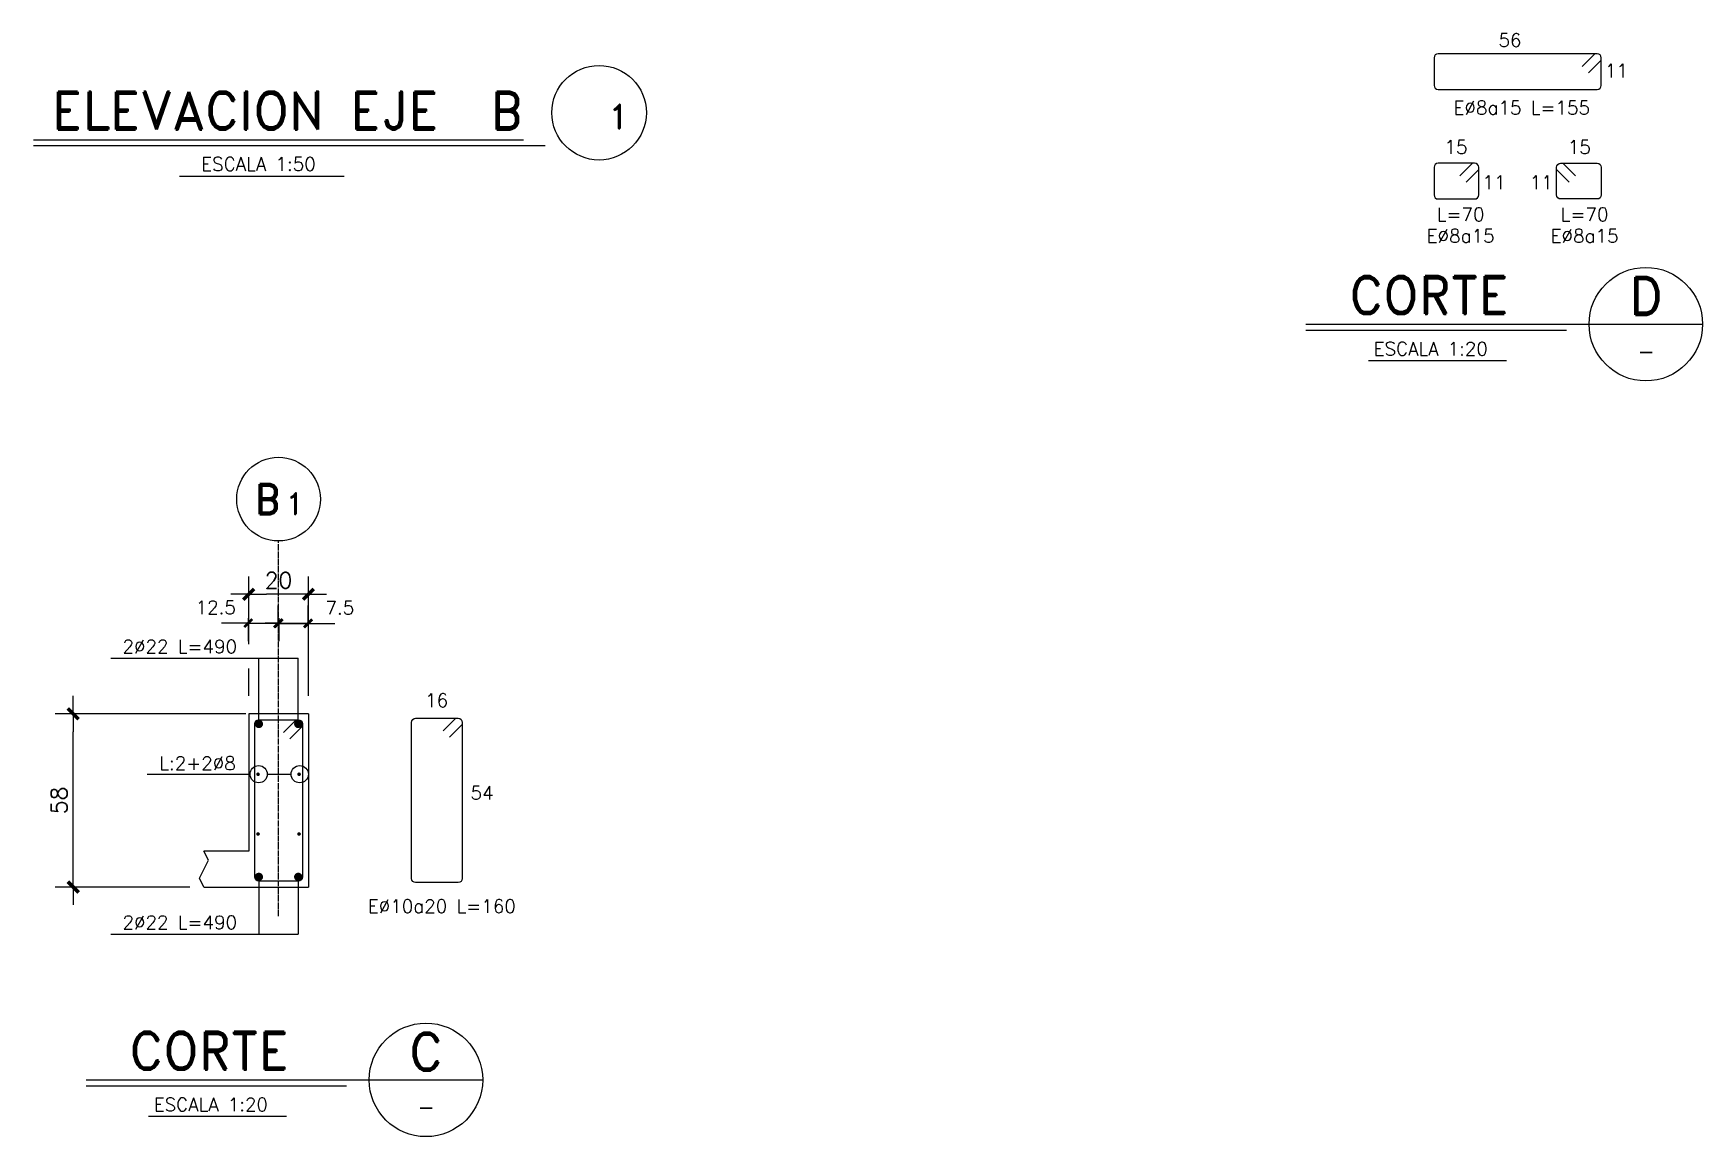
# Model space of a CAD drawing. Header units: millimetres. Extents: x 7459 to 12214, y -1151 to 2331.
# Drawn here: x 10482 to 11879, y -972 to -49 of the extents above; entities that cross this region are included whole.
import ezdxf
from ezdxf.enums import TextEntityAlignment as Align

# ---------------------------------------------------------------- set-up
doc = ezdxf.new("R2010")
doc.units = ezdxf.units.MM
doc.header["$LTSCALE"] = 0.5
doc.linetypes.add('EJES', pattern=[12.5, 10, -1, 0.5, -1])
for name, color, linetype in [('A-LINEA 015', 6, 'Continuous'), ('CONTORNOS', 3, 'Continuous'), ('CORTES', 5, 'Continuous')]:
    doc.layers.add(name, color=color, linetype=linetype)
doc.styles.add('ROMAND', font='romand')
doc.styles.add('ROMANS', font='romans')
doc.styles.add('ROMANS0', font='romans.shx')
doc.styles.add('SIETE50', font='ROMAND.SHX', dxfattribs={"height": 31.5})
doc.dimstyles.new('ING-50', dxfattribs={"dimscale": 5, "dimtxt": 2.25, "dimasz": 2.25, "dimexe": 3, "dimexo": 0, "dimgap": 1.5, "dimtad": 1, "dimdec": 1, "dimzin": 12, "dimdsep": 46, "dimtxsty": 'ROMANS', "dimblk1": 'TICK1', "dimblk2": 'TICK1', "dimsah": 1, "dimcen": 0.09, "dimclrd": 2, "dimclre": 1, "dimclrt": 3, "dimadec": 1, "dimazin": 3, "dimtfac": 1, "dimtdec": 1, "dimtix": 1, "dimtmove": 2, "dimatfit": 3, "dimfxl": 3, "dimtolj": 1, "dimtzin": 12, "dimarcsym": 0})
doc.dimstyles.new('ING20', dxfattribs={"dimscale": 50, "dimtxt": 0.27, "dimasz": 0.3, "dimexe": 0.3, "dimexo": 1, "dimgap": 0.1, "dimtad": 1, "dimlfac": 0.4, "dimzin": 12, "dimdsep": 46, "dimtxsty": 'ROMANS', "dimblk1": 'TICK1', "dimblk2": 'TICK1', "dimsah": 1, "dimcen": 0.09, "dimse1": 1, "dimse2": 1, "dimclrd": 2, "dimclre": 1, "dimclrt": 3, "dimadec": 0, "dimazin": 0, "dimtfac": 1, "dimtix": 1, "dimtmove": 2, "dimatfit": 3, "dimldrblk": 'TICK1', "dimfxl": 1, "dimtolj": 1, "dimtzin": 12, "dimarcsym": 0})

# ---------------------------------------------------------------- blocks, each defined once
blk = doc.blocks.new('t-corte')
at = {"color": 6}
for p, q in [((-169.7, -4.9), (162.3, -4.9)), ((-169.7, -9.9), (48.3, -9.9))]:
    blk.add_line(p, q, dxfattribs=at)
at = {"color": 3}
blk.add_line((-117.3, -35.3), (-1.8, -35.3), dxfattribs=at)
blk.add_circle((114.8, -4.9), 47.5, dxfattribs=at)
at = {"color": 6, "style": 'SIETE50'}
blk.add_text('CORTE', height=31.5, dxfattribs=at).set_placement((-133.4, 3.7))
blk.add_attdef('A', text='', height=31.5, dxfattribs=at).set_placement((114.9, 18.7), align=Align.MIDDLE_CENTER)
at = {"color": 3, "style": 'ROMANS'}
blk.add_attdef('ESCALA', (-113, -31.1), '', height=11.2, dxfattribs=at)
blk.add_attdef('-', text='', height=13, dxfattribs=at).set_placement((115, -27.7), align=Align.MIDDLE)
blk = doc.blocks.new('TICK1')
at = {"color": 2}
for points in [[(0, 0), (-1, 0)], [(0, 0), (1, 0)]]:
    blk.add_lwpolyline(points, dxfattribs=at)
at = {"color": 2, "const_width": 0.2}
blk.add_lwpolyline([(-0.3, -0.3), (0.3, 0.3)], dxfattribs=at)
blk = doc.blocks.new('*D66')
at = {"layer": 'CORTES', "color": 2, "lineweight": -2}
blk.add_line((10697.4, -518.5), (10677.4, -518.5), dxfattribs=at)
at = {"layer": 'Defpoints', "color": 0}
for p in [(10662.4, -518.5), (10662.4, -518.5), (10712.4, -518.5)]:
    blk.add_point(p, dxfattribs=at)
at = {"layer": 'CORTES', "color": 2, "lineweight": -2, "xscale": 15, "yscale": 15, "zscale": 15, "rotation": 180}
blk.add_blockref('TICK1', (10662.4, -518.5), dxfattribs=at)
at = {"layer": 'CORTES', "color": 2, "lineweight": -2, "xscale": 15, "yscale": 15, "zscale": 15}
blk.add_blockref('TICK1', (10712.4, -518.5), dxfattribs=at)
at = {"layer": 'CORTES', "color": 3, "insert": (10687.4, -506.8), "char_height": 13.5, "attachment_point": 5, "style": 'ROMANS'}
blk.add_mtext('\\A1;20', dxfattribs=at)
blk = doc.blocks.new('*D67')
at = {"layer": 'CORTES', "color": 2, "lineweight": -2}
blk.add_line((10515.5, -748.5), (10515.5, -633.5), dxfattribs=at)
at = {"layer": 'Defpoints', "color": 0}
for p in [(10515.5, -618.5), (10515.5, -618.5), (10515.5, -763.5)]:
    blk.add_point(p, dxfattribs=at)
at = {"layer": 'CORTES', "color": 2, "lineweight": -2, "xscale": 15, "yscale": 15, "zscale": 15}
for p, rotation in [((10515.5, -618.5), 90), ((10515.5, -763.5), 270)]:
    blk.add_blockref('TICK1', p, dxfattribs=dict(at, rotation=rotation))
at = {"layer": 'CORTES', "color": 3, "insert": (10503.7, -691), "char_height": 13.5, "attachment_point": 5, "rotation": 90, "style": 'ROMANS'}
blk.add_mtext('\\A1;58', dxfattribs=at)
blk = doc.blocks.new('eje-3')
at = {"color": 3, "linetype": 'Continuous'}
blk.add_circle((0, 0), 35, dxfattribs=at)
at = {"color": 5, "linetype": 'Continuous', "style": 'ROMAND'}
for height, p in [(25, (-9.2, 0)), (18, (13.7, -3.6))]:
    blk.add_attdef('0', text='', height=height, dxfattribs=at).set_placement(p, align=Align.MIDDLE)
blk = doc.blocks.new('*D81')
at = {"layer": 'CORTES', "color": 2, "lineweight": -2, "ltscale": 0.5}
for p, q in [((10650.7, -542.6), (10639.5, -542.6)), ((10662, -542.6), (10687.5, -542.6)), ((10698.7, -542.6), (10710, -542.6))]:
    blk.add_line(p, q, dxfattribs=at)
at = {"layer": 'CORTES', "color": 1, "lineweight": -2, "ltscale": 0.5}
for p, q in [((10662, -538.5), (10662, -557.6)), ((10687.5, -538.5), (10687.5, -557.6))]:
    blk.add_line(p, q, dxfattribs=at)
at = {"layer": 'Defpoints', "color": 0, "ltscale": 0.5}
for p in [(10662, -538.5), (10687.5, -538.5), (10687.5, -542.6)]:
    blk.add_point(p, dxfattribs=at)
at = {"layer": 'CORTES', "color": 2, "lineweight": -2, "ltscale": 0.5, "xscale": 11.25, "yscale": 11.25, "zscale": 11.25}
blk.add_blockref('TICK1', (10662, -542.6), dxfattribs=at)
at = {"layer": 'CORTES', "color": 2, "lineweight": -2, "ltscale": 0.5, "xscale": 11.25, "yscale": 11.25, "zscale": 11.25, "rotation": 180}
blk.add_blockref('TICK1', (10687.5, -542.6), dxfattribs=at)
at = {"layer": 'CORTES', "color": 3, "ltscale": 0.5, "insert": (10634.8, -529.5), "char_height": 11.25, "attachment_point": 5, "style": 'ROMANS'}
blk.add_mtext('\\A1;12.5', dxfattribs=at)
blk = doc.blocks.new('*D82')
at = {"layer": 'CORTES', "color": 1, "lineweight": -2, "ltscale": 0.5}
for p, q in [((10687, -543.4), (10687, -527.9)), ((10712.1, -543.4), (10712.1, -527.9))]:
    blk.add_line(p, q, dxfattribs=at)
at = {"layer": 'CORTES', "color": 2, "lineweight": -2, "ltscale": 0.5}
for p, q in [((10675.7, -542.9), (10664.5, -542.9)), ((10687, -542.9), (10712.1, -542.9)), ((10723.4, -542.9), (10734.6, -542.9))]:
    blk.add_line(p, q, dxfattribs=at)
at = {"layer": 'Defpoints', "color": 0, "ltscale": 0.5}
for p in [(10687, -543.4), (10712.1, -542.9), (10712.1, -543.4)]:
    blk.add_point(p, dxfattribs=at)
at = {"layer": 'CORTES', "color": 2, "lineweight": -2, "ltscale": 0.5, "xscale": 11.25, "yscale": 11.25, "zscale": 11.25}
blk.add_blockref('TICK1', (10687, -542.9), dxfattribs=at)
at = {"layer": 'CORTES', "color": 2, "lineweight": -2, "ltscale": 0.5, "xscale": 11.25, "yscale": 11.25, "zscale": 11.25, "rotation": 180}
blk.add_blockref('TICK1', (10712.1, -542.9), dxfattribs=at)
at = {"layer": 'CORTES', "color": 3, "ltscale": 0.5, "insert": (10738.7, -529.8), "char_height": 11.25, "attachment_point": 5, "style": 'ROMANS'}
blk.add_mtext('\\A1;7.5', dxfattribs=at)

msp = doc.modelspace()

# ---------------------------------------------------------------- linework, layer by layer
at = {"color": 6}
for p, q in [((10482.169, -138.048), (10892.488, -138.048)), ((10482.169, -143.048), (10910.451, -143.048))]:
    msp.add_line(p, q, dxfattribs=at)
at = {"color": 3}
msp.add_line((10604.373, -168.528), (10742.231, -168.528), dxfattribs=at)
msp.add_circle((10955.721, -115.49), 39.57, dxfattribs=at)
at = {"layer": 'CONTORNOS', "color": 2, "ltscale": 0.5}
for p, q in [((10628.652, -741), (10624.902, -733.5)), ((10621.152, -756), (10628.652, -741)), ((10624.902, -763.5), (10621.152, -756))]:
    msp.add_line(p, q, dxfattribs=at)
at = {"layer": 'CORTES', "color": 7, "ltscale": 0.5}
for p, q in [((11789.315, -66.077), (11778.709, -76.684)), ((11794.615, -71.377), (11784.009, -81.984)), ((11686.818, -157.694), (11676.212, -168.301)), ((11692.118, -162.994), (11681.512, -173.601)), ((11757.118, -162.994), (11767.725, -173.601)), ((11762.418, -157.694), (11773.025, -168.301)), ((10835.865, -622.248), (10825.258, -632.854)), ((10841.165, -627.548), (10830.558, -638.154))]:
    msp.add_line(p, q, dxfattribs=at)
at = {"layer": 'CORTES', "color": 1, "linetype": 'EJES'}
msp.add_line((10687.402, -787.881), (10687.402, -473.884), dxfattribs=at)
at = {"layer": 'CORTES', "color": 1}
for p, q in [((10662.402, -560.343), (10662.402, -503.5)), ((10712.402, -603.5), (10712.402, -503.5)), ((10547.109, -572.067), (10703.899, -572.067)), ((10670.905, -627.003), (10670.905, -572.067)), ((10703.905, -627.003), (10703.905, -572.067)), ((10662.402, -603.5), (10662.402, -580.696)), ((10659.902, -618.5), (10500.471, -618.5)), ((10577.465, -669.041), (10663.524, -669.041)), ((10678.002, -669.041), (10697.864, -669.041)), ((10613.216, -763.5), (10500.471, -763.5)), ((10670.905, -754.995), (10670.905, -802.95)), ((10703.905, -754.995), (10703.905, -802.95)), ((10547.109, -802.95), (10703.899, -802.95))]:
    msp.add_line(p, q, dxfattribs=at)
at = {"layer": 'CORTES'}
for p, q in [((10712.402, -618.5), (10662.402, -618.5)), ((10662.402, -618.5), (10662.402, -733.5)), ((10712.402, -618.5), (10712.402, -763.5)), ((10662.402, -733.5), (10624.902, -733.5)), ((10624.902, -763.5), (10712.402, -763.5))]:
    msp.add_line(p, q, dxfattribs=at)
at = {"layer": 'CORTES', "color": 2}
for p, q in [((10702.105, -623.503), (10691.498, -634.11)), ((10707.405, -628.803), (10696.798, -639.41))]:
    msp.add_line(p, q, dxfattribs=at)
at = {"layer": 'CORTES', "color": 7, "ltscale": 0.5, "elevation": 0}
for points in [[(11654.618, -92.577, 0.41421356), (11658.118, -96.077), (11791.115, -96.077, 0.41421356), (11794.615, -92.577), (11794.615, -81.077), (11794.615, -69.577, 0.41421356), (11791.115, -66.077), (11658.118, -66.077, 0.41421356), (11654.618, -69.577)], [(11654.618, -184.194, 0.41421356), (11658.118, -187.694), (11688.618, -187.694, 0.41421356), (11692.118, -184.194), (11692.118, -172.694), (11692.118, -161.194, 0.41421356), (11688.618, -157.694), (11658.118, -157.694, 0.41421356), (11654.618, -161.194)], [(11794.618, -184.194, -0.41421356), (11791.118, -187.694), (11760.618, -187.694, -0.41421356), (11757.118, -184.194), (11757.118, -172.694), (11757.118, -161.194, -0.41421356), (11760.618, -157.694), (11791.118, -157.694, -0.41421356), (11794.618, -161.194)], [(10802.165, -759.748, -0.41421356), (10798.665, -756.248), (10798.665, -625.748, -0.41421356), (10802.165, -622.248), (10826.165, -622.248), (10837.665, -622.248, -0.41421356), (10841.165, -625.748), (10841.165, -756.248, -0.41421356), (10837.665, -759.748)]]:
    msp.add_lwpolyline(points, format="xyb", close=True, dxfattribs=at)
at = {"layer": 'CORTES', "color": 2}
msp.add_lwpolyline([(10670.905, -758.5, -0.41421356), (10667.405, -755), (10667.405, -627.003, -0.41421356), (10670.905, -623.503), (10677.405, -623.503), (10703.905, -623.503, -0.41421356), (10707.405, -627.003), (10707.405, -755, -0.41421356), (10703.905, -758.5)], format="xyb", close=True, dxfattribs=at)
for points, const_width in [([(10672.655, -627.003, -1), (10669.155, -627.003, -1)], 3.5), ([(10705.655, -627.003, -1), (10702.155, -627.003, -1)], 3.5), ([(10670.985, -669.097, 1), (10669.485, -669.097, 1)], 1.5), ([(10705.325, -669.097, 1), (10703.825, -669.097, 1)], 1.5), ([(10670.985, -719.097, -1), (10669.485, -719.097, -1)], 1.5), ([(10705.325, -719.097, -1), (10703.825, -719.097, -1)], 1.5), ([(10672.655, -755, -1), (10669.155, -755, -1)], 3.5), ([(10705.655, -755, -1), (10702.155, -755, -1)], 3.5)]:
    msp.add_lwpolyline(points, format="xyb", close=True, dxfattribs=dict(at, const_width=const_width))
at = {"layer": 'CORTES', "color": 1}
for centre in [(10670.763, -669.041), (10705.103, -669.041)]:
    msp.add_circle(centre, 7.239, dxfattribs=at)

# ---------------------------------------------------------------- block references
at = {"layer": 'A-LINEA 015', "ltscale": 0.5}
ref = msp.add_blockref('eje-3', (10687.402, -438.884), dxfattribs=at)
ref.add_attrib('0', 'B', dxfattribs={"layer": '0', "color": 5, "linetype": 'Continuous', "height": 25, "style": 'ROMAND'}).set_placement((10678.211, -438.884), align=Align.MIDDLE)
ref.add_attrib('0', '1', dxfattribs={"layer": '0', "color": 5, "linetype": 'Continuous', "height": 18, "style": 'ROMAND'}).set_placement((10701.088, -442.466), align=Align.MIDDLE)
at = {"layer": 'CORTES'}
for p, values in [((11717.122, -287.54), {'ESCALA': 'ESCALA 1:20', 'A': 'D', '-': '-'}), ((10695.956, -919.973), {'ESCALA': 'ESCALA 1:20', 'A': 'C', '-': '-'})]:
    msp.add_blockref('t-corte', p, dxfattribs=at).add_auto_attribs(values)

# ---------------------------------------------------------------- texts
at = {"color": 6, "style": 'SIETE50'}
for s, height, p in [('ELEVACION EJE  B', 31.5, (10497.561, -129.466)), ('1', 20, (10963.527, -128.592))]:
    msp.add_text(s, height=height, dxfattribs=at).set_placement(p)
at = {"color": 9, "style": 'ROMANS'}
msp.add_text('ESCALA 1:50', height=11.25, dxfattribs=at).set_placement((10670.58, -164.026), align=Align.CENTER)
at = {"layer": 'CORTES', "color": 3, "ltscale": 0.5, "style": 'ROMANS0'}
for s, p in [('56', (11718.212, -54.73)), ('11', (11807.356, -80.324)), ('15', (11673.028, -144.164)), ('11', (11704.858, -173.755)), ('16', (10819.748, -607.248)), ('54', (10857.684, -684.65))]:
    msp.add_text(s, height=11.25, dxfattribs=at).set_placement(p, align=Align.MIDDLE)
for s, p in [('E%%C8a15 L=155', (11728.082, -116.887)), ('L=70', (11676.887, -206.207)), ('L=70', (11780.642, -206.207)), ('E%%C8a15', (11676.887, -224.207)), ('E%%C8a15', (11780.642, -224.207)), ('E%%C10a20 L=160', (10824.064, -785.154))]:
    msp.add_text(s, height=11.25, dxfattribs=at).set_placement(p, align=Align.CENTER)
for s, p in [('15', (11776.209, -144.164)), ('11', (11744.378, -173.755))]:
    msp.add_text(s, height=11.25, rotation=359.999997, dxfattribs=at).set_placement(p, align=Align.MIDDLE)
at = {"layer": 'CORTES', "color": 9, "style": 'ROMANS0'}
for s, p in [('2%%C22 L=490', (10604.701, -567.828)), ('L:2+2%%c8', (10619.52, -665.529)), ('2%%C22 L=490', (10604.701, -798.712))]:
    msp.add_text(s, height=11.25, dxfattribs=at).set_placement(p, align=Align.CENTER)

# ---------------------------------------------------------------- dimensions: what is measured, and where the dimension line sits
at = {"layer": 'CORTES'}
for base, p1, p2, angle, picture, middle in [((10662.402, -518.5), (10712.402, -518.5), (10662.402, -518.5), 180, '*D66', (10687.402, -506.75)), ((10515.471, -618.5), (10515.471, -763.5), (10515.471, -618.5), 90, '*D67', (10503.721, -691))]:
    dim = msp.add_linear_dim(base=base, p1=p1, p2=p2, angle=angle, dimstyle='ING20', dxfattribs=at)
    dim.commit()
    dim.dimension.update_dxf_attribs({"geometry": picture, "text_midpoint": middle})
at = {"layer": 'CORTES', "ltscale": 0.5}
for base, p1, p2, text, picture, middle in [((10687.478, -542.602), (10661.979, -538.47), (10687.478, -538.47), '12.5', '*D81', (10634.782, -529.477)), ((10712.14, -542.934), (10686.999, -543.417), (10712.14, -543.417), '7.5', '*D82', (10738.732, -529.809))]:
    dim = msp.add_linear_dim(base=base, p1=p1, p2=p2, text=text, dimstyle='ING-50', override={"dimzin": 0}, dxfattribs=at)
    dim.commit()
    dim.dimension.update_dxf_attribs({"geometry": picture, "text_midpoint": middle, "dimtype": 160})

doc.saveas('drawing.dxf')
